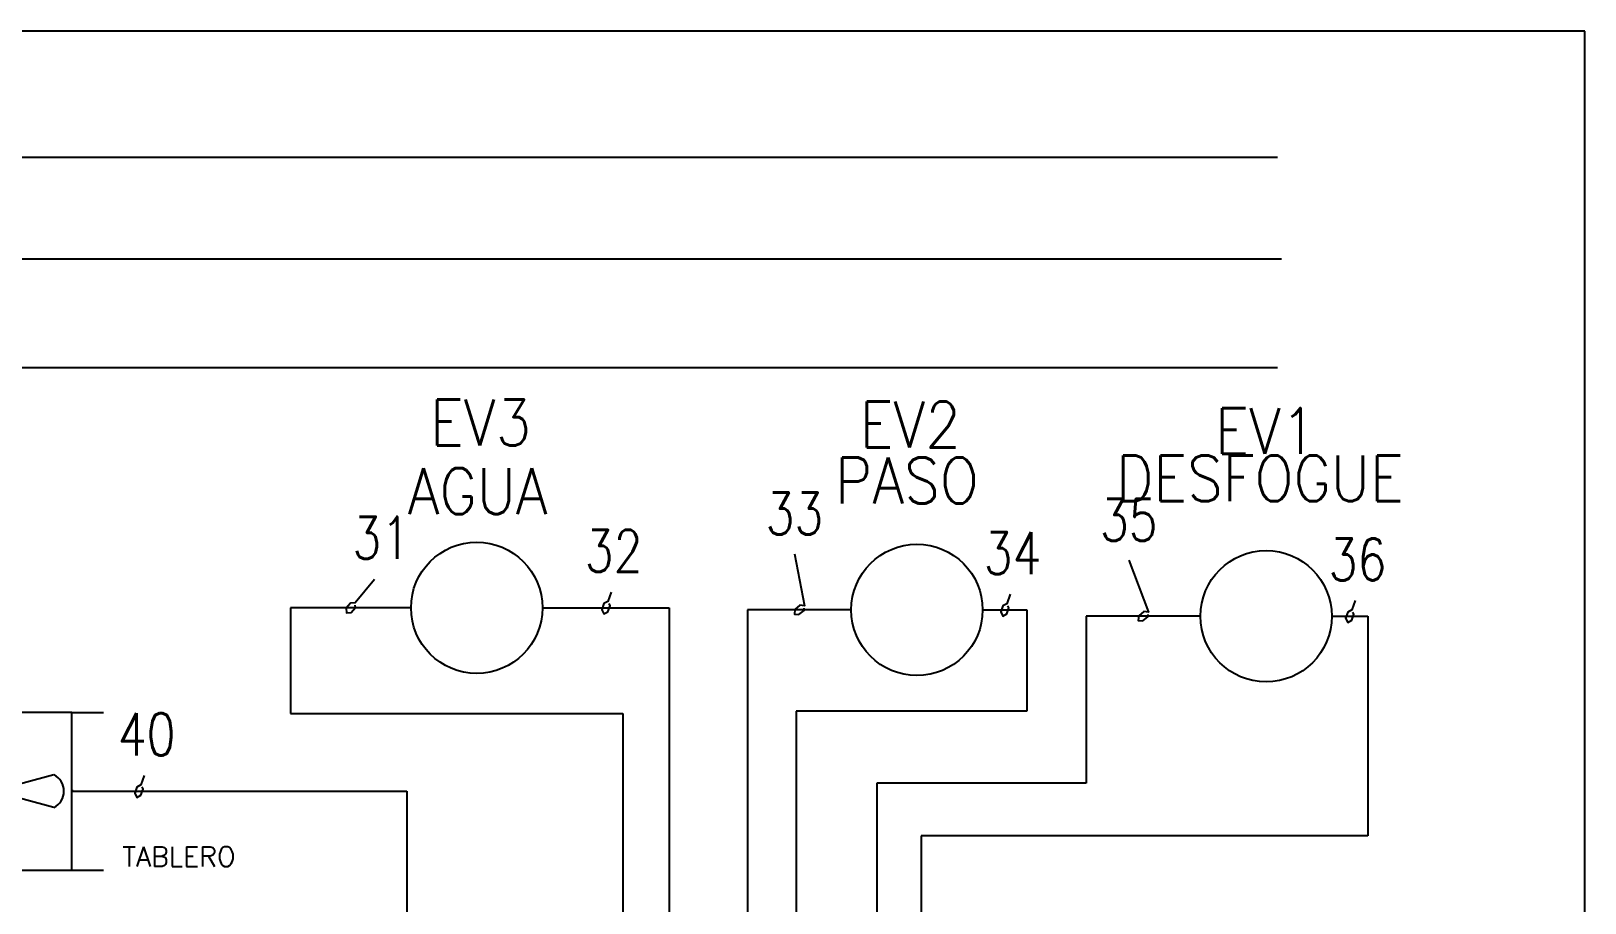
# Model space of a CAD drawing. Header units: inches. Extents: x 18.7 to 39.4, y 4.3 to 20.5.
# Drawn here: x 32.02 to 39.41, y 16.37 to 20.52 of the extents above; entities that cross this region are included whole.
import ezdxf
from ezdxf.enums import TextEntityAlignment as Align

# ---------------------------------------------------------------- set-up
doc = ezdxf.new("R2010")
doc.units = ezdxf.units.IN
doc.header["$MEASUREMENT"] = 0
for name, color, linetype in [('BLK_12AWG', 7, 'Continuous'), ('DESC', 250, 'Continuous'), ('MISC', 7, 'Continuous'), ('SYMS', 7, 'Continuous'), ('TAGS', 150, 'Continuous'), ('WIRENO', 250, 'Continuous'), ('WIRES', 7, 'Continuous')]:
    doc.layers.add(name, color=color, linetype=linetype)
doc.styles.add('WD', font='romans.shx')

# ---------------------------------------------------------------- blocks, each defined once
blk = doc.blocks.new('VM1_AXIAL_FLOW_FAN1')
for p, q in [((0, 0), (0, 0.75)), ((-0.7, 0.5), (-0.5, 0.5)), ((-0.5, -0.5), (-0.5, 0.5)), ((0.5, 0.5), (-0.5, 0.5)), ((0.5, -0.5), (0.5, 0.5)), ((0.5, 0.5), (0.7, 0.5)), ((0.3864, -0.1035), (-0.3864, 0.1035)), ((0.3864, 0.1035), (-0.3864, -0.1035)), ((-0.7, -0.5), (-0.5, -0.5)), ((-0.5, -0.5), (0.5, -0.5)), ((0.5, -0.5), (0.7, -0.5))]:
    blk.add_line(p, q)
for centre, start, end in [((-0.3333, 0), 117.1247, 242.8753), ((0.3333, 0), 297.1247, 62.8753)]:
    blk.add_arc(centre, 0.1163, start, end)
at = {"style": 'WD'}
for tag, height, p in [('INST', 0.125, (-0.5855, 0.9568)), ('LOC', 0.125, (-0.5876, 0.7768)), ('TAG1', 0.125, (-0.5855, 0.5862)), ('TERM01', 0.0625, (-0.5105, 0.0158))]:
    blk.add_attdef(tag, text='', height=height, dxfattribs=at).set_placement(p, align=Align.RIGHT)
for tag, p, height in [('TERM04', (0.009, 0.76), 0.0625), ('X2TERM04', (0, 0.75), 0.005), ('X4TERM01', (-0.5, 0), 0.01), ('X1TERM03', (0.5, 0), 0.005), ('TERM03', (0.5107, 0.0122), 0.0625), ('RATING1', (0.8198, -0.2606), 0.125), ('DESC1', (0.8198, -0.4771), 0.125), ('X8TERM02', (0, -0.5), 0.005), ('TERM02', (0.0022, -0.5727), 0.0625), ('DESC2', (0.8198, -0.661), 0.125), ('DESC3', (0.8198, -0.851), 0.125), ('WDTAGALT', (0.8274, -1.0324), 0.125)]:
    blk.add_attdef(tag, p, '', height=height, dxfattribs=at)
blk.add_attdef('XREF', text='', height=0.0625, rotation=0.0625, dxfattribs=at).set_placement((0.7427, 0.5951), align=Align.TOP_CENTER)
at = {"style": 'WD', "flags": 1}
for tag, p in [('FAMILY', (-0.659, -0.3005)), ('CAT', (-0.659, -0.3447)), ('MFG', (-0.6574, -0.3763)), ('WDTYPE', (-0.6443, -0.4416)), ('ASSYCODE', (-0.6293, -0.4054))]:
    blk.add_attdef(tag, text='', height=0.01, dxfattribs=at).set_placement(p, align=Align.CENTER)
blk = doc.blocks.new('HCR1')
blk.add_circle((0, 0), 0.1562)
at = {"style": 'WD'}
for tag, height, width, p in [('INST', 0.0625, 0.7, (0.0055, 0.4286)), ('LOC', 0.0625, 0.7, (0.0055, 0.3438)), ('TAG1', 0.1094, 0.9, (0, 0.2024))]:
    blk.add_attdef(tag, text='', height=height, dxfattribs=dict(at, width=width)).set_placement(p, align=Align.CENTER)
at = {"style": 'WD', "flags": 9}
blk.add_attdef('FAMILY', text='', height=0.01, dxfattribs=at).set_placement((-0.0053, 0.1698), align=Align.CENTER)
at = {"linetype": 'Continuous', "style": 'WD', "flags": 1}
for tag, p in [('CAT', (0, 0.1593)), ('MFG', (0, 0.1404))]:
    blk.add_attdef(tag, text='', height=0.01, dxfattribs=at).set_placement(p, align=Align.MIDDLE)
at = {"style": 'WD'}
for tag, p, height, width in [('DESC1', (1.126, 0.0601), 0.1094, 0.9), ('DESC2', (1.126, -0.0828), 0.1094, 0.9), ('DESC3', (1.126, -0.2256), 0.1094, 0.9), ('XREFNO', (1.3251, -0.3928), 0.0938, 0.8), ('XREFNC', (1.3151, -0.5165), 0.0938, 0.8)]:
    blk.add_attdef(tag, p, '', height=height, dxfattribs=dict(at, width=width))
at = {"linetype": 'Continuous', "style": 'WD', "flags": 9}
blk.add_attdef('ASSYCODE', text='', height=0.01, dxfattribs=at).set_placement((0, 0.125), align=Align.CENTER)
at = {"style": 'WD', "flags": 1}
for tag, p in [('X4TERM01', (-0.1562, 0)), ('X1TERM02', (0.1562, 0))]:
    blk.add_attdef(tag, p, '', height=0.0109, dxfattribs=at)
at = {"linetype": 'Continuous', "style": 'WD'}
blk.add_attdef('TERM01', text='', height=0.0625, dxfattribs=at).set_placement((-0.2, -0.0349), align=Align.TOP_RIGHT)
blk.add_attdef('TERM02', text='', height=0.0625, dxfattribs=at).set_placement((0.2, -0.0349), align=Align.TOP_LEFT)
at = {"style": 'WD', "width": 0.8, "flags": 8}
for tag, p in [('NO', (1.1233, -0.3928)), ('NC', (1.1207, -0.5165))]:
    blk.add_attdef(tag, p, '', height=0.0938, dxfattribs=at)
blk = doc.blocks.new('WD_WNH')
at = {"linetype": 'Continuous', "style": 'WD', "width": 0.8}
blk.add_attdef('WIRENO', text='', height=0.125, dxfattribs=at).set_placement((0, 0.0625), align=Align.CENTER)
at = {"style": 'WD', "flags": 1}
for tag, p in [('W01USER', (0, 0.0781)), ('W02USER', (0, 0.0703)), ('W03USER', (0, 0.0625)), ('W04USER', (0, 0.0547)), ('W05USER', (0, 0.0469)), ('W06USER', (0, 0.0391)), ('W07USER', (0, 0.0312)), ('W08USER', (0, 0.0234)), ('W09USER', (0, 0.0156)), ('W10USER', (0, 0.0078))]:
    blk.add_attdef(tag, text='', height=0.005, dxfattribs=at).set_placement(p, align=Align.CENTER)

msp = doc.modelspace()

# ---------------------------------------------------------------- linework, layer by layer
at = {"color": 7, "linetype": 'Continuous'}
for p, q in [((39.4087, 20.5161), (18.6587, 20.5161)), ((39.4087, 4.3311), (39.4087, 20.5161))]:
    msp.add_line(p, q, dxfattribs=at)
at = {"layer": 'BLK_12AWG'}
for p, q in [((19.5714, 19.9155), (37.9464, 19.9155)), ((19.591, 19.4322), (37.966, 19.4322)), ((19.5714, 18.9155), (37.9464, 18.9155))]:
    msp.add_line(p, q, dxfattribs=at)
at = {"layer": 'WIRENO'}
for points in [[(35.6498, 18.0283), (35.6975, 17.782), (35.6755, 17.7841), (35.6514, 17.7642), (35.6493, 17.7422), (35.6713, 17.7401), (35.6954, 17.76), (35.6964, 17.7709)], [(37.2396, 17.9982), (37.3328, 17.7518), (37.3108, 17.7539), (37.2867, 17.734), (37.2846, 17.712), (37.3066, 17.7099), (37.3307, 17.7298), (37.3318, 17.7408)], [(33.6529, 17.9069), (33.56, 17.7961), (33.5379, 17.7941), (33.5179, 17.7702), (33.5198, 17.7482), (33.5418, 17.7501), (33.5619, 17.7741), (33.5609, 17.7851)], [(34.7781, 17.8471), (34.763, 17.8018), (34.7433, 17.7919), (34.7335, 17.7625), (34.7433, 17.7428), (34.763, 17.7527), (34.7728, 17.7821), (34.7679, 17.7919)], [(36.6751, 17.8371), (36.66, 17.7917), (36.6403, 17.7819), (36.6305, 17.7525), (36.6403, 17.7328), (36.66, 17.7426), (36.6698, 17.772), (36.6649, 17.7819)], [(38.3154, 17.8069), (38.3003, 17.7616), (38.2806, 17.7517), (38.2708, 17.7223), (38.2807, 17.7026), (38.3004, 17.7125), (38.3102, 17.7419), (38.3052, 17.7517)], [(32.5572, 16.9745), (32.5421, 16.9292), (32.5225, 16.9193), (32.5127, 16.8899), (32.5225, 16.8703), (32.5422, 16.8801), (32.552, 16.9095), (32.5471, 16.9193)]]:
    msp.add_lwpolyline(points, dxfattribs=at)
at = {"layer": 'WIRES'}
for p, q in [((33.8264, 17.7721), (33.2533, 17.7721)), ((33.2533, 17.7721), (33.2533, 17.2696)), ((34.4514, 17.7721), (35.0547, 17.7721)), ((35.0547, 17.7721), (35.0547, 15.3298)), ((35.9197, 17.7621), (35.4271, 17.7621)), ((35.4271, 17.7621), (35.4271, 15.3499)), ((36.5447, 17.7621), (36.7555, 17.7621)), ((36.7555, 17.7621), (36.7555, 17.2796)), ((37.5802, 17.7319), (37.0373, 17.7319)), ((37.0373, 17.7319), (37.0373, 16.9379)), ((38.2052, 17.7319), (38.3757, 17.7319)), ((38.3757, 17.7319), (38.3757, 16.6867)), ((33.2533, 17.2696), (34.8333, 17.2696)), ((34.8333, 17.2696), (34.8333, 15.2695)), ((36.7555, 17.2796), (35.6585, 17.2796)), ((35.6585, 17.2796), (35.6585, 15.3198)), ((37.0373, 16.9379), (36.041, 16.9379)), ((36.041, 16.9379), (36.041, 15.36)), ((32.2137, 16.8995), (33.8063, 16.8995)), ((33.8063, 16.8995), (33.8063, 15.3395)), ((38.3757, 16.6867), (36.2523, 16.6867)), ((36.2523, 16.6867), (36.2523, 15.2997))]:
    msp.add_line(p, q, dxfattribs=at)

# ---------------------------------------------------------------- block references
at = {"layer": 'SYMS'}
ref = msp.add_blockref('HCR1', (34.1389, 17.7721), dxfattribs=dict(at, xscale=2, yscale=2, zscale=2))
ref.add_attrib('DESC1', 'AGUA', (33.8101, 18.218), dxfattribs={"layer": 'DESC', "height": 0.21875, "style": 'WD', "width": 0.9})
ref.add_attrib('TAG1', 'EV3', dxfattribs={"layer": 'TAGS', "color": 250, "height": 0.21875, "style": 'WD', "width": 0.9}).set_placement((34.1576, 18.5441), align=Align.CENTER)
ref = msp.add_blockref('HCR1', (36.2322, 17.7621), dxfattribs=dict(at, xscale=2, yscale=2, zscale=2))
ref.add_attrib('DESC1', 'PASO', (35.8427, 18.2685), dxfattribs={"layer": 'DESC', "height": 0.21875, "style": 'WD', "width": 0.9})
ref.add_attrib('TAG1', 'EV2', dxfattribs={"layer": 'TAGS', "color": 250, "height": 0.21875, "style": 'WD', "width": 0.9}).set_placement((36.2003, 18.5341), align=Align.CENTER)
ref = msp.add_blockref('HCR1', (37.8927, 17.7319), dxfattribs=dict(at, xscale=2, yscale=2, zscale=2))
ref.add_attrib('DESC1', 'DESFOGUE', (37.1798, 18.2787), dxfattribs={"layer": 'DESC', "height": 0.21875, "style": 'WD', "width": 0.9})
ref.add_attrib('TAG1', 'EV1', dxfattribs={"layer": 'TAGS', "color": 250, "height": 0.21875, "style": 'WD', "width": 0.9}).set_placement((37.8911, 18.5039), align=Align.CENTER)
ref = msp.add_blockref('VM1_AXIAL_FLOW_FAN1', (31.8387, 16.8995), dxfattribs=dict(at, xscale=0.75, yscale=0.75, zscale=0.75))
ref.add_attrib('DESC1', 'TABLERO', (32.4536, 16.5417), dxfattribs={"layer": 'DESC', "height": 0.09375, "style": 'WD'})
ref.add_attrib('X4TERM01', '39', (31.4637, 16.8995), dxfattribs={"layer": 'MISC', "height": 0.0075, "style": 'WD'})
ref.add_attrib('X1TERM03', '40', (32.2137, 16.8995), dxfattribs={"layer": 'MISC', "height": 0.00375, "style": 'WD'})
ref.add_attrib('TAG1', 'FAN', dxfattribs={"layer": 'TAGS', "color": 250, "height": 0.09375, "style": 'WD'}).set_placement((31.3996, 17.3392), align=Align.RIGHT)
at = {"layer": 'WIRENO'}
ref = msp.add_blockref('WD_WNH', (35.6734, 17.7621), dxfattribs=at)
ref.add_attrib('WIRENO', '33', dxfattribs={"linetype": 'Continuous', "height": 0.2, "style": 'WD', "width": 0.8}).set_placement((35.6498, 18.0601), align=Align.BOTTOM_CENTER)
ref = msp.add_blockref('WD_WNH', (37.3087, 17.7319), dxfattribs=at)
ref.add_attrib('WIRENO', '35', dxfattribs={"linetype": 'Continuous', "height": 0.2, "style": 'WD', "width": 0.8}).set_placement((37.2396, 18.03), align=Align.BOTTOM_CENTER)
ref = msp.add_blockref('WD_WNH', (33.5399, 17.7721), dxfattribs=at)
ref.add_attrib('WIRENO', '31', dxfattribs={"linetype": 'Continuous', "height": 0.2, "style": 'WD', "width": 0.8}).set_placement((33.685, 17.9452), align=Align.BOTTOM_CENTER)
ref = msp.add_blockref('WD_WNH', (34.7531, 17.7721), dxfattribs=at)
ref.add_attrib('WIRENO', '32', dxfattribs={"linetype": 'Continuous', "height": 0.2, "style": 'WD', "width": 0.8}).set_placement((34.7899, 17.8827), align=Align.BOTTOM_CENTER)
ref = msp.add_blockref('WD_WNH', (36.6501, 17.7621), dxfattribs=at)
ref.add_attrib('WIRENO', '34', dxfattribs={"linetype": 'Continuous', "height": 0.2, "style": 'WD', "width": 0.8}).set_placement((36.6869, 17.8726), align=Align.BOTTOM_CENTER)
ref = msp.add_blockref('WD_WNH', (38.2904, 17.7319), dxfattribs=at)
ref.add_attrib('WIRENO', '36', dxfattribs={"linetype": 'Continuous', "height": 0.2, "style": 'WD', "width": 0.8}).set_placement((38.3273, 17.8425), align=Align.BOTTOM_CENTER)
ref = msp.add_blockref('WD_WNH', (32.5323, 16.8995), dxfattribs=at)
ref.add_attrib('WIRENO', '40', dxfattribs={"linetype": 'Continuous', "height": 0.2, "style": 'WD', "width": 0.8}).set_placement((32.5691, 17.0101), align=Align.BOTTOM_CENTER)

doc.saveas('drawing.dxf')
